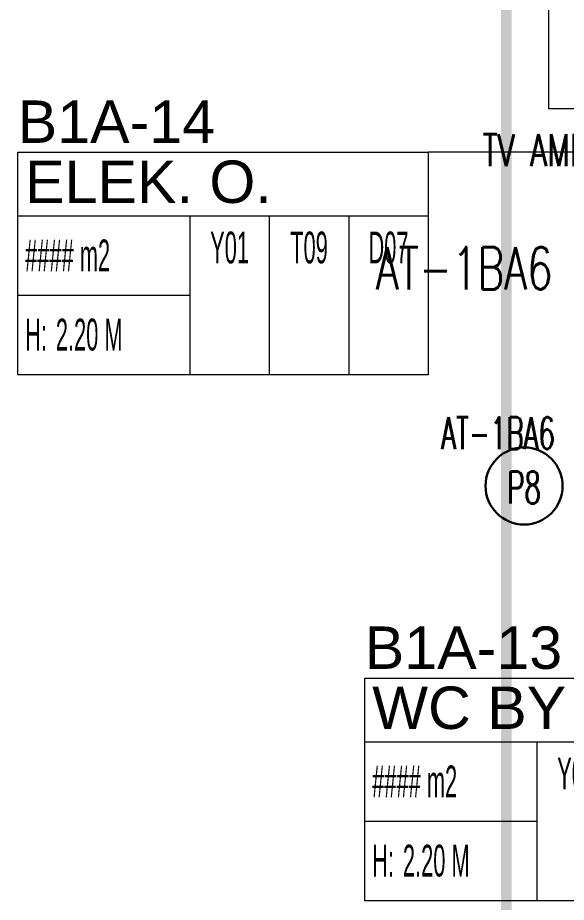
# Model space of a CAD drawing. Header units: metres. Extents: x -13194 to 152406, y -14653 to 29421.
# Drawn here: x 91919 to 92437, y 1297 to 2131 of the extents above; entities that cross this region are included whole.
import ezdxf
from ezdxf.enums import TextEntityAlignment as Align

# ---------------------------------------------------------------- set-up
doc = ezdxf.new("R2010")
doc.units = ezdxf.units.M
doc.header["$LTSCALE"] = 100
doc.header["$MEASUREMENT"] = 0
doc.linetypes.add('DOT2', pattern=[0.125, 0, -0.125])
doc.layers.get('0').update_dxf_attribs({"color": 9, "lineweight": 9})
for name, color, linetype, lineweight in [('01', 9, 'Continuous', 9), ('20', 9, 'DOT2', 9), ('21_mahal200', 9, 'Continuous', 9), ('E-AYDINLATMA VE PRİZ PANOSU', 7, 'Continuous', 30), ('E-LINYE', 7, 'Continuous', 30), ('E-YAZI', 7, 'Continuous', 30)]:
    doc.layers.add(name, color=color, linetype=linetype, lineweight=lineweight)
doc.styles.add('Arial', font='arial.ttf', dxfattribs={"height": 2.5})
doc.styles.add('E-YAZI', font='txttw.shx')
doc.styles.add('MuuM_TEXT-STANDART', font='ARIALN.TTF')
doc.dimstyles.new('MuuM_DIM200', dxfattribs={"dimscale": 20, "dimtxt": 2, "dimasz": 1, "dimexe": 1, "dimexo": 1, "dimgap": 1, "dimtad": 1, "dimdec": 1, "dimrnd": 0.5, "dimdsep": 46, "dimtxsty": 'MuuM_TEXT-STANDART', "dimblk": 'ARCHTICK', "dimcen": 0, "dimdle": 0.15, "dimclrd": 256, "dimclre": 256, "dimclrt": 256, "dimadec": 0, "dimazin": 0, "dimtfac": 5, "dimtdec": 1, "dimtix": 1, "dimtmove": 2, "dimatfit": 3, "dimldrblk": 'DOT', "dimfxl": 3, "dimfxlon": 1, "dimtolj": 1, "dimlwd": -1, "dimlwe": -1, "dimarcsym": 0})

# ---------------------------------------------------------------- blocks, each defined once
blk = doc.blocks.new('1.Bod.Ara.Sitatik Elk')
at = {"layer": '01'}
blk.add_lwpolyline([(8420, -6500), (8420, -6500), (8420, -6460), (8420, -6150), (9220, -6150), (9220, -6190), (8470, -6190), (8470, -6460), (9015, -6460), (9015, -6545), (9220, -6545), (9220, -6585), (8975, -6585), (8975, -6500), (8470, -6500), (8470, -6585), (8420, -6585), (8420, -6500)], close=True, dxfattribs=at)
blk = doc.blocks.new('0_roomno2')
blk.add_lwpolyline([(19.375, -10.5), (0, -10.5), (0, 0), (19.375, 0)], close=True)
for points in [[(0, -3), (19.375, -3)], [(8.125, -3), (8.125, -10.5)], [(11.875, -3), (11.875, -10.5)], [(15.625, -3), (15.625, -10.5)], [(0, -6.75), (8.125, -6.75)]]:
    blk.add_lwpolyline(points)
at = {"style": 'MuuM_TEXT-STANDART', "width": 0.6}
blk.add_text('H:', height=1.5, dxfattribs=at).set_placement((0.35, -8.608), align=Align.MIDDLE_LEFT)
at = {"style": 'Arial'}
blk.add_attdef('ODANO', (0, 1.17), '', height=2, dxfattribs=at)
blk.add_attdef('MEKANADI', text='', height=2, dxfattribs=at).set_placement((0.35, -3), align=Align.BOTTOM_LEFT)
at = {"style": 'MuuM_TEXT-STANDART', "width": 0.6}
for tag, p in [('YER01', (10, -4.5)), ('TAVAN01', (13.75, -4.5)), ('DUVAR01', (17.5, -4.5)), ('YER02', (10, -6.75)), ('TAVAN02', (13.75, -6.75)), ('DUVAR02', (17.5, -6.75)), ('YER03', (10, -9)), ('TAVAN03', (13.75, -9)), ('DUVAR03', (17.5, -9))]:
    blk.add_attdef(tag, text='', height=1.5, dxfattribs=at).set_placement(p, align=Align.MIDDLE_CENTER)
for tag, p in [('M2', (0.35, -4.875)), ('TEMIZTAVANYUKSEKLIGI', (1.8, -8.608))]:
    blk.add_attdef(tag, text='', height=1.5, dxfattribs=at).set_placement(p, align=Align.MIDDLE_LEFT)
blk = doc.blocks.new('_ArchTick')
at = {"color": 0, "linetype": 'ByBlock', "const_width": 0.15}
blk.add_lwpolyline([(-0.5, -0.5), (0.5, 0.5)], dxfattribs=at)
blk = doc.blocks.new('_Dot')
at = {"color": 0, "linetype": 'ByBlock', "lineweight": -2}
blk.add_line((-0.5, 0), (-1, 0), dxfattribs=at)
at = {"color": 0, "linetype": 'ByBlock', "const_width": 0.5}
blk.add_lwpolyline([(-0.25, 0, 1), (0.25, 0, 1)], format="xyb", close=True, dxfattribs=at)
blk = doc.blocks.new('1.Bod.Ara.Mimari Elk')
at = {"layer": '20', "ltscale": 2, "const_width": 10}
blk.add_lwpolyline([(8380, -5050), (8380, -8690), (12080, -8690), (12080, -6110), (9520, -6110), (9520, -5050)], close=True, dxfattribs=at)
at = {"layer": '21_mahal200'}
ref = blk.add_blockref('0_roomno2', (7918.66, -6625.67), dxfattribs=dict(at, xscale=20, yscale=20, zscale=20))
ref.add_attrib('ODANO', 'B1A-14', (7918.66, -6617.02), dxfattribs={"layer": '0', "height": 40, "style": 'Arial'})
ref.add_attrib('MEKANADI', 'ELEK. O.', dxfattribs={"layer": '0', "height": 40, "style": 'Arial'}).set_placement((7925.66, -6685.67), align=Align.BOTTOM_LEFT)
ref.add_attrib('M2', '#### m2', dxfattribs={"layer": '0', "height": 30, "style": 'MuuM_TEXT-STANDART', "width": 0.6}).set_placement((7925.66, -6723.17), align=Align.MIDDLE_LEFT)
ref.add_attrib('TEMIZTAVANYUKSEKLIGI', '2.20 M', dxfattribs={"layer": '0', "height": 30, "style": 'MuuM_TEXT-STANDART', "width": 0.6}).set_placement((7954.66, -6797.83), align=Align.MIDDLE_LEFT)
ref.add_attrib('YER01', 'Y01', dxfattribs={"layer": '0', "height": 30, "style": 'MuuM_TEXT-STANDART', "width": 0.6}).set_placement((8118.66, -6715.67), align=Align.MIDDLE_CENTER)
ref.add_attrib('TAVAN01', 'T09', dxfattribs={"layer": '0', "height": 30, "style": 'MuuM_TEXT-STANDART', "width": 0.6}).set_placement((8193.66, -6715.67), align=Align.MIDDLE_CENTER)
ref.add_attrib('DUVAR01', 'D07', dxfattribs={"layer": '0', "height": 30, "style": 'MuuM_TEXT-STANDART', "width": 0.6}).set_placement((8268.66, -6715.67), align=Align.MIDDLE_CENTER)
ref = blk.add_blockref('0_roomno2', (8246.26, -7121.76), dxfattribs=dict(at, xscale=20, yscale=20, zscale=20))
ref.add_attrib('ODANO', 'B1A-13', (8246.26, -7113.12), dxfattribs={"layer": '0', "height": 40, "style": 'Arial'})
ref.add_attrib('MEKANADI', 'WC BY', dxfattribs={"layer": '0', "height": 40, "style": 'Arial'}).set_placement((8253.26, -7181.76), align=Align.BOTTOM_LEFT)
ref.add_attrib('M2', '#### m2', dxfattribs={"layer": '0', "height": 30, "style": 'MuuM_TEXT-STANDART', "width": 0.6}).set_placement((8253.26, -7219.26), align=Align.MIDDLE_LEFT)
ref.add_attrib('TEMIZTAVANYUKSEKLIGI', '2.20 M', dxfattribs={"layer": '0', "height": 30, "style": 'MuuM_TEXT-STANDART', "width": 0.6}).set_placement((8282.26, -7293.92), align=Align.MIDDLE_LEFT)
ref.add_attrib('YER01', 'Y08', dxfattribs={"layer": '0', "height": 30, "style": 'MuuM_TEXT-STANDART', "width": 0.6}).set_placement((8446.26, -7211.76), align=Align.MIDDLE_CENTER)
ref.add_attrib('TAVAN01', 'T01', dxfattribs={"layer": '0', "height": 30, "style": 'MuuM_TEXT-STANDART', "width": 0.6}).set_placement((8521.26, -7211.76), align=Align.MIDDLE_CENTER)
ref.add_attrib('DUVAR01', 'D11', dxfattribs={"layer": '0', "height": 30, "style": 'MuuM_TEXT-STANDART', "width": 0.6}).set_placement((8596.26, -7211.76), align=Align.MIDDLE_CENTER)
ref.add_attrib('TAVAN02', 'T09', dxfattribs={"layer": '0', "height": 30, "style": 'MuuM_TEXT-STANDART', "width": 0.6}).set_placement((8521.26, -7256.76), align=Align.MIDDLE_CENTER)
blk.add_leader([(8510.4, -6625.67), (8306.16, -6625.67)], dimstyle='MuuM_DIM200', override={"dimasz": 1, "dimfxl": 10}, dxfattribs=at)

msp = doc.modelspace()

# ---------------------------------------------------------------- linework, layer by layer
at = {"layer": 'E-LINYE', "color": 7, "linetype": 'Continuous'}
msp.add_circle((92396.64, 1689.41), 36.38, dxfattribs=at)

# ---------------------------------------------------------------- block references
for name in ['1.Bod.Ara.Mimari Elk', '1.Bod.Ara.Sitatik Elk']:
    msp.add_blockref(name, (84000, 8630))

# ---------------------------------------------------------------- texts
at = {"layer": 'E-AYDINLATMA VE PRİZ PANOSU', "color": 4, "style": 'E-YAZI', "width": 0.7}
msp.add_text('AT-1BA6', height=40, rotation=360, dxfattribs=at).set_placement((92256.67, 1874.77))
at = {"layer": 'E-LINYE', "color": 3, "linetype": 'Continuous', "style": 'E-YAZI', "width": 0.6}
for s, p in [('AT-1BA6', (92372.04, 1739.17)), ('P8', (92396.64, 1688.01))]:
    msp.add_text(s, height=30, dxfattribs=at).set_placement(p, align=Align.MIDDLE_CENTER)
at = {"layer": 'E-YAZI', "color": 3, "style": 'E-YAZI', "width": 0.7}
msp.add_text('TV AMFİ', height=30, dxfattribs=at).set_placement((92357.29, 1991.09))

doc.saveas('drawing.dxf')
